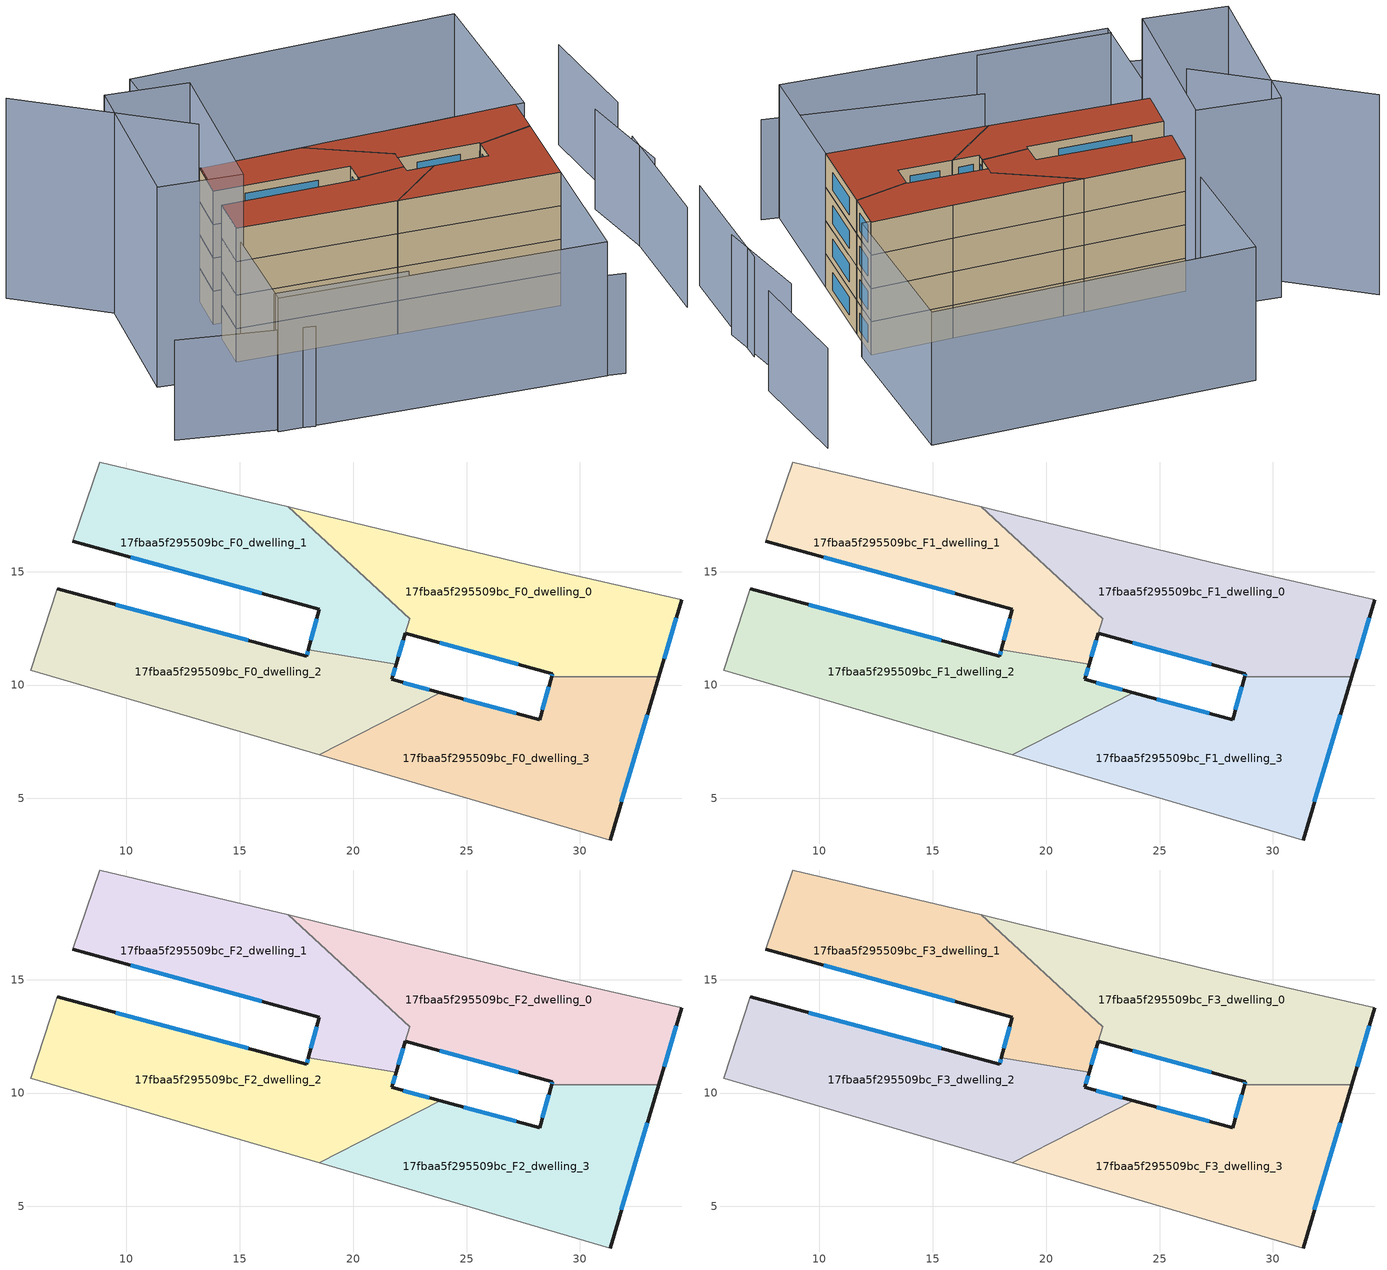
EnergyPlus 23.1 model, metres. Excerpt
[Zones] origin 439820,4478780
17fbaa5f295509bc_F0_dwelling_0
 floor ground (EU_floor_Construction): 34.48,13.75 33.47,10.38 28.76,10.38 28.79,10.49 22.31,12.29 22.5,12.91 17.13,17.85 18.76,17.47 27.8,15.29 z0
 wall outside (EU_wall_Construction): 33.47,10.38 34.48,13.75 / 22.31,12.29 28.79,10.49 28.76,10.38 z0:3
 wall adiabatic (EU_wall_Construction): 34.48,13.75 27.8,15.29 18.76,17.47 17.13,17.85 z0:3
 wall to 17fbaa5f295509bc_F0_dwelling_3 (EU_wall_Construction): 28.76,10.38 33.47,10.38 z0:3
 wall to 17fbaa5f295509bc_F0_dwelling_1 (EU_wall_Construction): 17.13,17.85 22.49,12.92 / 22.5,12.91 22.31,12.29 z0:3
 window (EU_Window_Construction): 33.71,11.17 34.24,12.96 / 28.78,10.47 28.76,10.4 / 23.83,11.87 27.27,10.91 z0.7:2.3
17fbaa5f295509bc_F0_dwelling_1
 floor ground (EU_floor_Construction): 17.13,17.85 22.5,12.91 21.9,10.92 18.03,11.56 18.51,13.34 7.65,16.34 8.82,19.83 z0
 wall outside (EU_wall_Construction): 7.65,16.34 18.51,13.34 18.03,11.56 / 21.9,10.92 22.31,12.29 z0:3
 wall adiabatic (EU_wall_Construction): 17.13,17.85 8.82,19.83 7.65,16.34 z0:3
 wall to 17fbaa5f295509bc_F0_dwelling_2 (EU_wall_Construction): 18.03,11.56 21.9,10.92 z0:3
 window (EU_Window_Construction): 18.4,12.92 18.14,11.98 / 10.19,15.63 15.97,14.04 / 22,11.24 22.21,11.97 z0.7:2.3
17fbaa5f295509bc_F0_dwelling_2
 floor ground (EU_floor_Construction): 21.9,10.92 21.7,10.25 23.85,9.66 18.5,6.93 5.79,10.66 6.95,14.24 17.95,11.28 18.03,11.56 z0
 wall outside (EU_wall_Construction): 18.03,11.56 17.95,11.28 6.95,14.24 / 23.85,9.66 21.7,10.25 21.9,10.92 z0:3
 wall adiabatic (EU_wall_Construction): 6.95,14.24 5.79,10.66 18.5,6.93 z0:3
 wall to 17fbaa5f295509bc_F0_dwelling_3 (EU_wall_Construction): 18.5,6.93 23.85,9.66 z0:3
 window (EU_Window_Construction): 15.38,11.97 9.53,13.55 / 18.01,11.49 17.97,11.35 / 21.75,10.41 21.85,10.77 / 23.35,9.8 22.2,10.11 z0.7:2.3
17fbaa5f295509bc_F0_dwelling_3
 floor ground (EU_floor_Construction): 33.47,10.38 31.33,3.17 18.5,6.93 23.85,9.66 28.22,8.47 28.76,10.38 z0
 wall outside (EU_wall_Construction): 28.76,10.38 28.22,8.47 23.85,9.66 / 31.33,3.17 33.47,10.38 z0:3
 wall adiabatic (EU_wall_Construction): 18.5,6.93 31.33,3.17 z0:3
 window (EU_Window_Construction): 27.2,8.75 24.88,9.38 / 28.63,9.93 28.35,8.91 / 31.83,4.86 32.97,8.69 z0.7:2.3
17fbaa5f295509bc_F1_dwelling_0
 floor to 17fbaa5f295509bc_F0_dwelling_0 (EU_floor_Construction): 34.48,13.75 33.47,10.38 28.76,10.38 28.79,10.49 22.31,12.29 22.5,12.91 17.13,17.85 18.76,17.47 27.8,15.29 z3
 wall outside (EU_wall_Construction): 33.47,10.38 34.48,13.75 / 22.31,12.29 28.79,10.49 28.76,10.38 z3:6
 wall adiabatic (EU_wall_Construction): 34.48,13.75 27.8,15.29 18.76,17.47 17.13,17.85 z3:6
 wall to 17fbaa5f295509bc_F1_dwelling_3 (EU_wall_Construction): 28.76,10.38 33.47,10.38 z3:6
 wall to 17fbaa5f295509bc_F1_dwelling_1 (EU_wall_Construction): 17.13,17.85 22.49,12.92 / 22.5,12.91 22.31,12.29 z3:6
 window (EU_Window_Construction): 33.71,11.17 34.24,12.96 / 28.78,10.47 28.76,10.4 / 23.83,11.87 27.27,10.91 z3.7:5.3
17fbaa5f295509bc_F1_dwelling_1
 floor to 17fbaa5f295509bc_F0_dwelling_1 (EU_floor_Construction): 17.13,17.85 22.5,12.91 21.9,10.92 18.03,11.56 18.51,13.34 7.65,16.34 8.82,19.83 z3
 wall outside (EU_wall_Construction): 7.65,16.34 18.51,13.34 18.03,11.56 / 21.9,10.92 22.31,12.29 z3:6
 wall adiabatic (EU_wall_Construction): 17.13,17.85 8.82,19.83 7.65,16.34 z3:6
 wall to 17fbaa5f295509bc_F1_dwelling_2 (EU_wall_Construction): 18.03,11.56 21.9,10.92 z3:6
 window (EU_Window_Construction): 18.4,12.92 18.14,11.98 / 10.19,15.63 15.97,14.04 / 22,11.24 22.21,11.97 z3.7:5.3
17fbaa5f295509bc_F1_dwelling_2
 floor to 17fbaa5f295509bc_F0_dwelling_2 (EU_floor_Construction): 21.9,10.92 21.7,10.25 23.85,9.66 18.5,6.93 5.79,10.66 6.95,14.24 17.95,11.28 18.03,11.56 z3
 wall outside (EU_wall_Construction): 18.03,11.56 17.95,11.28 6.95,14.24 / 23.85,9.66 21.7,10.25 21.9,10.92 z3:6
 wall adiabatic (EU_wall_Construction): 6.95,14.24 5.79,10.66 18.5,6.93 z3:6
 wall to 17fbaa5f295509bc_F1_dwelling_3 (EU_wall_Construction): 18.5,6.93 23.85,9.66 z3:6
 window (EU_Window_Construction): 15.38,11.97 9.53,13.55 / 18.01,11.49 17.97,11.35 / 21.75,10.41 21.85,10.77 / 23.35,9.8 22.2,10.11 z3.7:5.3
17fbaa5f295509bc_F1_dwelling_3
 floor to 17fbaa5f295509bc_F0_dwelling_3 (EU_floor_Construction): 33.47,10.38 31.33,3.17 18.5,6.93 23.85,9.66 28.22,8.47 28.76,10.38 z3
 wall outside (EU_wall_Construction): 28.76,10.38 28.22,8.47 23.85,9.66 / 31.33,3.17 33.47,10.38 z3:6
 wall adiabatic (EU_wall_Construction): 18.5,6.93 31.33,3.17 z3:6
 window (EU_Window_Construction): 27.2,8.75 24.88,9.38 / 28.63,9.93 28.35,8.91 / 31.83,4.86 32.97,8.69 z3.7:5.3
17fbaa5f295509bc_F2_dwelling_0
 floor to 17fbaa5f295509bc_F1_dwelling_0 (EU_floor_Construction): 34.48,13.75 33.47,10.38 28.76,10.38 28.79,10.49 22.31,12.29 22.5,12.91 17.13,17.85 18.76,17.47 27.8,15.29 z6
 wall outside (EU_wall_Construction): 33.47,10.38 34.48,13.75 / 22.31,12.29 28.79,10.49 28.76,10.38 z6:9
 wall adiabatic (EU_wall_Construction): 34.48,13.75 27.8,15.29 18.76,17.47 17.13,17.85 z6:9
 wall to 17fbaa5f295509bc_F2_dwelling_3 (EU_wall_Construction): 28.76,10.38 33.47,10.38 z6:9
 wall to 17fbaa5f295509bc_F2_dwelling_1 (EU_wall_Construction): 17.13,17.85 22.49,12.92 / 22.5,12.91 22.31,12.29 z6:9
 window (EU_Window_Construction): 33.71,11.17 34.24,12.96 / 28.78,10.47 28.76,10.4 / 23.83,11.87 27.27,10.91 z6.7:8.3
17fbaa5f295509bc_F2_dwelling_1
 floor to 17fbaa5f295509bc_F1_dwelling_1 (EU_floor_Construction): 17.13,17.85 22.5,12.91 21.9,10.92 18.03,11.56 18.51,13.34 7.65,16.34 8.82,19.83 z6
 wall outside (EU_wall_Construction): 7.65,16.34 18.51,13.34 18.03,11.56 / 21.9,10.92 22.31,12.29 z6:9
 wall adiabatic (EU_wall_Construction): 17.13,17.85 8.82,19.83 7.65,16.34 z6:9
 wall to 17fbaa5f295509bc_F2_dwelling_2 (EU_wall_Construction): 18.03,11.56 21.9,10.92 z6:9
 window (EU_Window_Construction): 18.4,12.92 18.14,11.98 / 10.19,15.63 15.97,14.04 / 22,11.24 22.21,11.97 z6.7:8.3
17fbaa5f295509bc_F2_dwelling_2
 floor to 17fbaa5f295509bc_F1_dwelling_2 (EU_floor_Construction): 21.9,10.92 21.7,10.25 23.85,9.66 18.5,6.93 5.79,10.66 6.95,14.24 17.95,11.28 18.03,11.56 z6
 wall outside (EU_wall_Construction): 18.03,11.56 17.95,11.28 6.95,14.24 / 23.85,9.66 21.7,10.25 21.9,10.92 z6:9
 wall adiabatic (EU_wall_Construction): 6.95,14.24 5.79,10.66 18.5,6.93 z6:9
 wall to 17fbaa5f295509bc_F2_dwelling_3 (EU_wall_Construction): 18.5,6.93 23.85,9.66 z6:9
 window (EU_Window_Construction): 15.38,11.97 9.53,13.55 / 18.01,11.49 17.97,11.35 / 21.75,10.41 21.85,10.77 / 23.35,9.8 22.2,10.11 z6.7:8.3
17fbaa5f295509bc_F2_dwelling_3
 floor to 17fbaa5f295509bc_F1_dwelling_3 (EU_floor_Construction): 33.47,10.38 31.33,3.17 18.5,6.93 23.85,9.66 28.22,8.47 28.76,10.38 z6
 wall outside (EU_wall_Construction): 28.76,10.38 28.22,8.47 23.85,9.66 / 31.33,3.17 33.47,10.38 z6:9
 wall adiabatic (EU_wall_Construction): 18.5,6.93 31.33,3.17 z6:9
 window (EU_Window_Construction): 27.2,8.75 24.88,9.38 / 28.63,9.93 28.35,8.91 / 31.83,4.86 32.97,8.69 z6.7:8.3
17fbaa5f295509bc_F3_dwelling_0
 floor to 17fbaa5f295509bc_F2_dwelling_0 (EU_floor_Construction): 34.48,13.75 33.47,10.38 28.76,10.38 28.79,10.49 22.31,12.29 22.5,12.91 17.13,17.85 18.76,17.47 27.8,15.29 z9
 wall outside (EU_wall_Construction): 33.47,10.38 34.48,13.75 / 22.31,12.29 28.79,10.49 28.76,10.38 z9:12
 wall adiabatic (EU_wall_Construction): 34.48,13.75 27.8,15.29 18.76,17.47 17.13,17.85 z9:12
 wall to 17fbaa5f295509bc_F3_dwelling_3 (EU_wall_Construction): 28.76,10.38 33.47,10.38 z9:12
 wall to 17fbaa5f295509bc_F3_dwelling_1 (EU_wall_Construction): 17.13,17.85 22.49,12.92 / 22.5,12.91 22.31,12.29 z9:12
 window (EU_Window_Construction): 33.71,11.17 34.24,12.96 / 28.78,10.47 28.76,10.4 / 23.83,11.87 27.27,10.91 z9.7:11.3
 roof outside (EU_roof_Construction): 33.47,10.38 34.48,13.75 27.8,15.29 18.76,17.47 17.13,17.85 22.5,12.91 22.31,12.29 28.79,10.49 28.76,10.38 z12
17fbaa5f295509bc_F3_dwelling_1
 floor to 17fbaa5f295509bc_F2_dwelling_1 (EU_floor_Construction): 17.13,17.85 22.5,12.91 21.9,10.92 18.03,11.56 18.51,13.34 7.65,16.34 8.82,19.83 z9
 wall outside (EU_wall_Construction): 7.65,16.34 18.51,13.34 18.03,11.56 / 21.9,10.92 22.31,12.29 z9:12
 wall adiabatic (EU_wall_Construction): 17.13,17.85 8.82,19.83 7.65,16.34 z9:12
 wall to 17fbaa5f295509bc_F3_dwelling_2 (EU_wall_Construction): 18.03,11.56 21.9,10.92 z9:12
 window (EU_Window_Construction): 18.4,12.92 18.14,11.98 / 10.19,15.63 15.97,14.04 / 22,11.24 22.21,11.97 z9.7:11.3
 roof outside (EU_roof_Construction): 21.9,10.92 22.31,12.29 22.49,12.92 17.13,17.85 8.82,19.83 7.65,16.34 18.51,13.34 18.03,11.56 z12
17fbaa5f295509bc_F3_dwelling_2
 floor to 17fbaa5f295509bc_F2_dwelling_2 (EU_floor_Construction): 21.9,10.92 21.7,10.25 23.85,9.66 18.5,6.93 5.79,10.66 6.95,14.24 17.95,11.28 18.03,11.56 z9
 wall outside (EU_wall_Construction): 18.03,11.56 17.95,11.28 6.95,14.24 / 23.85,9.66 21.7,10.25 21.9,10.92 z9:12
 wall adiabatic (EU_wall_Construction): 6.95,14.24 5.79,10.66 18.5,6.93 z9:12
 wall to 17fbaa5f295509bc_F3_dwelling_3 (EU_wall_Construction): 18.5,6.93 23.85,9.66 z9:12
 window (EU_Window_Construction): 15.38,11.97 9.53,13.55 / 18.01,11.49 17.97,11.35 / 21.75,10.41 21.85,10.77 / 23.35,9.8 22.2,10.11 z9.7:11.3
 roof outside (EU_roof_Construction): 23.85,9.66 21.7,10.25 21.9,10.92 18.03,11.56 17.95,11.28 6.95,14.24 5.79,10.66 18.5,6.93 z12
17fbaa5f295509bc_F3_dwelling_3
 floor to 17fbaa5f295509bc_F2_dwelling_3 (EU_floor_Construction): 33.47,10.38 31.33,3.17 18.5,6.93 23.85,9.66 28.22,8.47 28.76,10.38 z9
 wall outside (EU_wall_Construction): 28.76,10.38 28.22,8.47 23.85,9.66 / 31.33,3.17 33.47,10.38 z9:12
 wall adiabatic (EU_wall_Construction): 18.5,6.93 31.33,3.17 z9:12
 window (EU_Window_Construction): 27.2,8.75 24.88,9.38 / 28.63,9.93 28.35,8.91 / 31.83,4.86 32.97,8.69 z9.7:11.3
 roof outside (EU_roof_Construction): 31.33,3.17 33.47,10.38 28.76,10.38 28.22,8.47 23.85,9.66 18.5,6.93 z12
shading: 2.46,0.76 12.95,-2.43 / 31.33,3.17 28.13,-7.63 / 28.13,-7.63 2.29,0.02 / 2.29,0.02 5.49,10.82 / 5.49,10.82 31.33,3.17 / 35.18,13.52 8.82,19.83 / 8.82,19.83 12.24,34.12 / 12.24,34.12 38.6,27.81 / 38.6,27.81 35.18,13.52 z0:12; 12.94,-1.45 29.47,-8.17 / -4.99,3.59 5.16,-0.97 / 39.2,-2.65 42.01,8.7 / 41.5,4.95 42.05,13.75 / 44.11,13.62 45.46,23.46 z0:9; -3.16,28.9 6.73,17 / 9.87,22.63 5.14,8.74 / 5.14,8.74 -1.43,10.98 / -1.43,10.98 3.29,24.86 / 3.29,24.86 9.87,22.63 z0:18
[Building]
EU S2 Campaign: North Axis=0; Terrain=City; Solar Distribution=FullExterior
[Site:Location]
Madrid: Latitude=40.5; Longitude=-3.5; Time Zone=1; Elevation=609
[SizingPeriod:WeatherFileDays]
AnnualSizingPeriod: Begin Month=1; Begin Day of Month=1; End Month=12; End Day of Month=31; Day of Week for Start Day=Monday; Use Weather File Daylight Saving Period=No; Use Weather File Rain and Snow Indicators=No
[MATERIAL]
EU_InternalMass_Material: Roughness=MediumRough; Thickness=0.1; Conductivity=1; Density=1800; Specific Heat=900; Thermal Absorptance=0.9; Solar Absorptance=0.7; Visible Absorptance=0.7
[MATERIAL:NOMASS] Roughness=MediumRough; Thermal Absorptance=0.9; Solar Absorptance=0.7; Visible Absorptance=0.7
Name | Thermal Resistance
EU_wall_NoMass | 0.419739
EU_roof_NoMass | 0.352165
EU_floor_NoMass | 0.608284
[WINDOWMATERIAL:SIMPLEGLAZINGSYSTEM]
EU_Window_SimpleGlazing: UFactor=4.8352; Solar Heat Gain Coefficient=0.85; Visible Transmittance=0.85
[CONSTRUCTION]
EU_wall_Construction: EU_wall_NoMass
EU_roof_Construction: EU_roof_NoMass
EU_floor_Construction: EU_floor_NoMass
EU_Window_Construction: EU_Window_SimpleGlazing
EU_InternalMass_Construction: EU_InternalMass_Material
[ZONE] Type=1; Multiplier=1; Ceiling Height=autocalculate; Floor Area=autocalculate; Part of Total Floor Area=Yes
Name | Volume
17fbaa5f295509bc_F0_dwelling_0; 17fbaa5f295509bc_F1_dwelling_0; 17fbaa5f295509bc_F2_dwelling_0; 17fbaa5f295509bc_F3_dwelling_0 | 177.234
17fbaa5f295509bc_F0_dwelling_1; 17fbaa5f295509bc_F1_dwelling_1; 17fbaa5f295509bc_F2_dwelling_1; 17fbaa5f295509bc_F3_dwelling_1 | 163.627
17fbaa5f295509bc_F0_dwelling_2; 17fbaa5f295509bc_F1_dwelling_2; 17fbaa5f295509bc_F2_dwelling_2; 17fbaa5f295509bc_F3_dwelling_2 | 187.125
17fbaa5f295509bc_F0_dwelling_3; 17fbaa5f295509bc_F1_dwelling_3; 17fbaa5f295509bc_F2_dwelling_3; 17fbaa5f295509bc_F3_dwelling_3 | 175.998
[INTERNALMASS] Construction=EU_InternalMass_Construction
Name | Zone or ZoneList | Surface Area
17fbaa5f295509bc_F0_dwelling_0_EU_InternalMass | 17fbaa5f295509bc_F0_dwelling_0 | 59.0781
17fbaa5f295509bc_F0_dwelling_1_EU_InternalMass | 17fbaa5f295509bc_F0_dwelling_1 | 54.54
17fbaa5f295509bc_F0_dwelling_2_EU_InternalMass | 17fbaa5f295509bc_F0_dwelling_2 | 62.3725
17fbaa5f295509bc_F0_dwelling_3_EU_InternalMass | 17fbaa5f295509bc_F0_dwelling_3 | 58.6583
17fbaa5f295509bc_F1_dwelling_0_EU_InternalMass | 17fbaa5f295509bc_F1_dwelling_0 | 59.0781
17fbaa5f295509bc_F1_dwelling_1_EU_InternalMass | 17fbaa5f295509bc_F1_dwelling_1 | 54.54
17fbaa5f295509bc_F1_dwelling_2_EU_InternalMass | 17fbaa5f295509bc_F1_dwelling_2 | 62.3725
17fbaa5f295509bc_F1_dwelling_3_EU_InternalMass | 17fbaa5f295509bc_F1_dwelling_3 | 58.6583
17fbaa5f295509bc_F2_dwelling_0_EU_InternalMass | 17fbaa5f295509bc_F2_dwelling_0 | 59.0781
17fbaa5f295509bc_F2_dwelling_1_EU_InternalMass | 17fbaa5f295509bc_F2_dwelling_1 | 54.54
17fbaa5f295509bc_F2_dwelling_2_EU_InternalMass | 17fbaa5f295509bc_F2_dwelling_2 | 62.3725
17fbaa5f295509bc_F2_dwelling_3_EU_InternalMass | 17fbaa5f295509bc_F2_dwelling_3 | 58.6583
17fbaa5f295509bc_F3_dwelling_0_EU_InternalMass | 17fbaa5f295509bc_F3_dwelling_0 | 59.0781
17fbaa5f295509bc_F3_dwelling_1_EU_InternalMass | 17fbaa5f295509bc_F3_dwelling_1 | 54.54
17fbaa5f295509bc_F3_dwelling_2_EU_InternalMass | 17fbaa5f295509bc_F3_dwelling_2 | 62.3725
17fbaa5f295509bc_F3_dwelling_3_EU_InternalMass | 17fbaa5f295509bc_F3_dwelling_3 | 58.6583
[OTHEREQUIPMENT] Fuel Type=Electricity; Design Level Calculation Method=Watts/Area; Power per Zone Floor Area=1; Fraction Latent=0; Fraction Radiant=0; Fraction Lost=0; Carbon Dioxide Generation Rate=0; EndUse Subcategory=EU_Step8_InternalGains
Name | Zone or ZoneList or Space or SpaceList | Schedule
EU_Step8_InternalGain_17fbaa5f295509bc_F0_dwelling_0_f000 | 17fbaa5f295509bc_F0_dwelling_0 | EU_Step8_GainSchedule_17fbaa5f295509bc_F0_dwelling_0_f000
EU_Step8_InternalGain_17fbaa5f295509bc_F0_dwelling_1_f000 | 17fbaa5f295509bc_F0_dwelling_1 | EU_Step8_GainSchedule_17fbaa5f295509bc_F0_dwelling_1_f000
EU_Step8_InternalGain_17fbaa5f295509bc_F0_dwelling_2_f000 | 17fbaa5f295509bc_F0_dwelling_2 | EU_Step8_GainSchedule_17fbaa5f295509bc_F0_dwelling_2_f000
EU_Step8_InternalGain_17fbaa5f295509bc_F0_dwelling_3_f000 | 17fbaa5f295509bc_F0_dwelling_3 | EU_Step8_GainSchedule_17fbaa5f295509bc_F0_dwelling_3_f000
EU_Step8_InternalGain_17fbaa5f295509bc_F1_dwelling_0_f000 | 17fbaa5f295509bc_F1_dwelling_0 | EU_Step8_GainSchedule_17fbaa5f295509bc_F1_dwelling_0_f000
EU_Step8_InternalGain_17fbaa5f295509bc_F1_dwelling_1_f000 | 17fbaa5f295509bc_F1_dwelling_1 | EU_Step8_GainSchedule_17fbaa5f295509bc_F1_dwelling_1_f000
EU_Step8_InternalGain_17fbaa5f295509bc_F1_dwelling_2_f000 | 17fbaa5f295509bc_F1_dwelling_2 | EU_Step8_GainSchedule_17fbaa5f295509bc_F1_dwelling_2_f000
EU_Step8_InternalGain_17fbaa5f295509bc_F1_dwelling_3_f000 | 17fbaa5f295509bc_F1_dwelling_3 | EU_Step8_GainSchedule_17fbaa5f295509bc_F1_dwelling_3_f000
EU_Step8_InternalGain_17fbaa5f295509bc_F2_dwelling_0_f000 | 17fbaa5f295509bc_F2_dwelling_0 | EU_Step8_GainSchedule_17fbaa5f295509bc_F2_dwelling_0_f000
EU_Step8_InternalGain_17fbaa5f295509bc_F2_dwelling_1_f000 | 17fbaa5f295509bc_F2_dwelling_1 | EU_Step8_GainSchedule_17fbaa5f295509bc_F2_dwelling_1_f000
EU_Step8_InternalGain_17fbaa5f295509bc_F2_dwelling_2_f000 | 17fbaa5f295509bc_F2_dwelling_2 | EU_Step8_GainSchedule_17fbaa5f295509bc_F2_dwelling_2_f000
EU_Step8_InternalGain_17fbaa5f295509bc_F2_dwelling_3_f000 | 17fbaa5f295509bc_F2_dwelling_3 | EU_Step8_GainSchedule_17fbaa5f295509bc_F2_dwelling_3_f000
EU_Step8_InternalGain_17fbaa5f295509bc_F3_dwelling_0_f000 | 17fbaa5f295509bc_F3_dwelling_0 | EU_Step8_GainSchedule_17fbaa5f295509bc_F3_dwelling_0_f000
EU_Step8_InternalGain_17fbaa5f295509bc_F3_dwelling_1_f000 | 17fbaa5f295509bc_F3_dwelling_1 | EU_Step8_GainSchedule_17fbaa5f295509bc_F3_dwelling_1_f000
EU_Step8_InternalGain_17fbaa5f295509bc_F3_dwelling_2_f000 | 17fbaa5f295509bc_F3_dwelling_2 | EU_Step8_GainSchedule_17fbaa5f295509bc_F3_dwelling_2_f000
EU_Step8_InternalGain_17fbaa5f295509bc_F3_dwelling_3_f000 | 17fbaa5f295509bc_F3_dwelling_3 | EU_Step8_GainSchedule_17fbaa5f295509bc_F3_dwelling_3_f000
[ZONEVENTILATION:DESIGNFLOWRATE] Schedule=EU_AlwaysOn; Design Flow Rate Calculation Method=AirChanges/Hour; Air Changes per Hour=0.703302; Ventilation Type=Natural; Fan Pressure Rise=0; Fan Total Efficiency=1; Constant Term Coefficient=1; Temperature Term Coefficient=0; Velocity Term Coefficient=0; Velocity Squared Term Coefficient=0; Minimum Indoor Temperature=-100; Maximum Indoor Temperature=100; Delta Temperature=-100; Minimum Outdoor Temperature=-100; Maximum Outdoor Temperature=100; Maximum Wind Speed=40
Name | Zone or ZoneList or Space or SpaceList
EU_ConstantAir_17fbaa5f295509bc_F0_dwelling_0 | 17fbaa5f295509bc_F0_dwelling_0
EU_ConstantAir_17fbaa5f295509bc_F0_dwelling_1 | 17fbaa5f295509bc_F0_dwelling_1
EU_ConstantAir_17fbaa5f295509bc_F0_dwelling_2 | 17fbaa5f295509bc_F0_dwelling_2
EU_ConstantAir_17fbaa5f295509bc_F0_dwelling_3 | 17fbaa5f295509bc_F0_dwelling_3
EU_ConstantAir_17fbaa5f295509bc_F1_dwelling_0 | 17fbaa5f295509bc_F1_dwelling_0
EU_ConstantAir_17fbaa5f295509bc_F1_dwelling_1 | 17fbaa5f295509bc_F1_dwelling_1
EU_ConstantAir_17fbaa5f295509bc_F1_dwelling_2 | 17fbaa5f295509bc_F1_dwelling_2
EU_ConstantAir_17fbaa5f295509bc_F1_dwelling_3 | 17fbaa5f295509bc_F1_dwelling_3
EU_ConstantAir_17fbaa5f295509bc_F2_dwelling_0 | 17fbaa5f295509bc_F2_dwelling_0
EU_ConstantAir_17fbaa5f295509bc_F2_dwelling_1 | 17fbaa5f295509bc_F2_dwelling_1
EU_ConstantAir_17fbaa5f295509bc_F2_dwelling_2 | 17fbaa5f295509bc_F2_dwelling_2
EU_ConstantAir_17fbaa5f295509bc_F2_dwelling_3 | 17fbaa5f295509bc_F2_dwelling_3
EU_ConstantAir_17fbaa5f295509bc_F3_dwelling_0 | 17fbaa5f295509bc_F3_dwelling_0
EU_ConstantAir_17fbaa5f295509bc_F3_dwelling_1 | 17fbaa5f295509bc_F3_dwelling_1
EU_ConstantAir_17fbaa5f295509bc_F3_dwelling_2 | 17fbaa5f295509bc_F3_dwelling_2
EU_ConstantAir_17fbaa5f295509bc_F3_dwelling_3 | 17fbaa5f295509bc_F3_dwelling_3
[HVACTEMPLATE:THERMOSTAT] Constant Heating Setpoint=20; Constant Cooling Setpoint=50
EU_HeatOnly_17fbaa5f295509bc_F0_dwelling_0; EU_HeatOnly_17fbaa5f295509bc_F0_dwelling_1; EU_HeatOnly_17fbaa5f295509bc_F0_dwelling_2; EU_HeatOnly_17fbaa5f295509bc_F0_dwelling_3; EU_HeatOnly_17fbaa5f295509bc_F1_dwelling_0; EU_HeatOnly_17fbaa5f295509bc_F1_dwelling_1; EU_HeatOnly_17fbaa5f295509bc_F1_dwelling_2; EU_HeatOnly_17fbaa5f295509bc_F1_dwelling_3; EU_HeatOnly_17fbaa5f295509bc_F2_dwelling_0; EU_HeatOnly_17fbaa5f295509bc_F2_dwelling_1; EU_HeatOnly_17fbaa5f295509bc_F2_dwelling_2; EU_HeatOnly_17fbaa5f295509bc_F2_dwelling_3; EU_HeatOnly_17fbaa5f295509bc_F3_dwelling_0; EU_HeatOnly_17fbaa5f295509bc_F3_dwelling_1; EU_HeatOnly_17fbaa5f295509bc_F3_dwelling_2; EU_HeatOnly_17fbaa5f295509bc_F3_dwelling_3
[HVACTEMPLATE:ZONE:IDEALLOADSAIRSYSTEM] System Availability Schedule=EU_AlwaysOn; Maximum Heating Supply Air Temperature=50; Minimum Cooling Supply Air Temperature=13; Maximum Heating Supply Air Humidity Ratio=0.0156; Minimum Cooling Supply Air Humidity Ratio=0.0077; Heating Limit=NoLimit; Cooling Limit=NoLimit; Heating Availability Schedule=EU_AlwaysOn; Cooling Availability Schedule=EU_CoolingOff; Dehumidification Control Type=ConstantSensibleHeatRatio; Cooling Sensible Heat Ratio=0.7; Dehumidification Setpoint=60; Humidification Control Type=None; Humidification Setpoint=30; Outdoor Air Method=None; Outdoor Air Flow Rate per Person=0.00944; Outdoor Air Flow Rate per Zone Floor Area=0; Outdoor Air Flow Rate per Zone=0; Demand Controlled Ventilation Type=None; Outdoor Air Economizer Type=NoEconomizer; Heat Recovery Type=None; Sensible Heat Recovery Effectiveness=0.7; Latent Heat Recovery Effectiveness=0.65
Name | Template Thermostat
17fbaa5f295509bc_F0_dwelling_0 | EU_HeatOnly_17fbaa5f295509bc_F0_dwelling_0
17fbaa5f295509bc_F0_dwelling_1 | EU_HeatOnly_17fbaa5f295509bc_F0_dwelling_1
17fbaa5f295509bc_F0_dwelling_2 | EU_HeatOnly_17fbaa5f295509bc_F0_dwelling_2
17fbaa5f295509bc_F0_dwelling_3 | EU_HeatOnly_17fbaa5f295509bc_F0_dwelling_3
17fbaa5f295509bc_F1_dwelling_0 | EU_HeatOnly_17fbaa5f295509bc_F1_dwelling_0
17fbaa5f295509bc_F1_dwelling_1 | EU_HeatOnly_17fbaa5f295509bc_F1_dwelling_1
17fbaa5f295509bc_F1_dwelling_2 | EU_HeatOnly_17fbaa5f295509bc_F1_dwelling_2
17fbaa5f295509bc_F1_dwelling_3 | EU_HeatOnly_17fbaa5f295509bc_F1_dwelling_3
17fbaa5f295509bc_F2_dwelling_0 | EU_HeatOnly_17fbaa5f295509bc_F2_dwelling_0
17fbaa5f295509bc_F2_dwelling_1 | EU_HeatOnly_17fbaa5f295509bc_F2_dwelling_1
17fbaa5f295509bc_F2_dwelling_2 | EU_HeatOnly_17fbaa5f295509bc_F2_dwelling_2
17fbaa5f295509bc_F2_dwelling_3 | EU_HeatOnly_17fbaa5f295509bc_F2_dwelling_3
17fbaa5f295509bc_F3_dwelling_0 | EU_HeatOnly_17fbaa5f295509bc_F3_dwelling_0
17fbaa5f295509bc_F3_dwelling_1 | EU_HeatOnly_17fbaa5f295509bc_F3_dwelling_1
17fbaa5f295509bc_F3_dwelling_2 | EU_HeatOnly_17fbaa5f295509bc_F3_dwelling_2
17fbaa5f295509bc_F3_dwelling_3 | EU_HeatOnly_17fbaa5f295509bc_F3_dwelling_3
[SIZING:ZONE] Zone Cooling Design Supply Air Temperature Input Method=SupplyAirTemperature; Zone Cooling Design Supply Air Temperature=13; Zone Heating Design Supply Air Temperature Input Method=SupplyAirTemperature; Zone Heating Design Supply Air Temperature=50; Zone Cooling Design Supply Air Humidity Ratio=0.008; Zone Heating Design Supply Air Humidity Ratio=0.008; Cooling Design Air Flow Method=DesignDay; Cooling Design Air Flow Rate=0; Cooling Minimum Air Flow per Zone Floor Area=0.000762; Cooling Minimum Air Flow=0; Cooling Minimum Air Flow Fraction=0.2; Heating Design Air Flow Method=DesignDay; Heating Design Air Flow Rate=0; Heating Maximum Air Flow per Zone Floor Area=0.002032; Heating Maximum Air Flow=0.141576; Heating Maximum Air Flow Fraction=0.3; Account for Dedicated Outdoor Air System=No; Dedicated Outdoor Air System Control Strategy=NeutralSupplyAir; Dedicated Outdoor Air Low Setpoint Temperature for Design=autosize; Dedicated Outdoor Air High Setpoint Temperature for Design=autosize; Zone Load Sizing Method=Sensible Load Only No Latent Load; Zone Latent Cooling Design Supply Air Humidity Ratio Input Method=HumidityRatioDifference; Zone Cooling Design Supply Air Humidity Ratio Difference=0.005; Zone Latent Heating Design Supply Air Humidity Ratio Input Method=HumidityRatioDifference; Zone Humidification Design Supply Air Humidity Ratio Difference=0.005
17fbaa5f295509bc_F0_dwelling_0; 17fbaa5f295509bc_F0_dwelling_1; 17fbaa5f295509bc_F0_dwelling_2; 17fbaa5f295509bc_F0_dwelling_3; 17fbaa5f295509bc_F1_dwelling_0; 17fbaa5f295509bc_F1_dwelling_1; 17fbaa5f295509bc_F1_dwelling_2; 17fbaa5f295509bc_F1_dwelling_3; 17fbaa5f295509bc_F2_dwelling_0; 17fbaa5f295509bc_F2_dwelling_1; 17fbaa5f295509bc_F2_dwelling_2; 17fbaa5f295509bc_F2_dwelling_3; 17fbaa5f295509bc_F3_dwelling_0; 17fbaa5f295509bc_F3_dwelling_1; 17fbaa5f295509bc_F3_dwelling_2; 17fbaa5f295509bc_F3_dwelling_3
[SCHEDULE:CONSTANT]
Name | Hourly Value
EU_AlwaysOn | 1
EU_CoolingOff | 0
[SCHEDULE:FILE] Column Number=1; Rows to Skip at Top=0; Number of Hours of Data=8760; Column Separator=Comma; Interpolate to Timestep=No; Minutes per Item=60; Adjust Schedule for Daylight Savings=Yes
Name | File
EU_Step8_GainSchedule_17fbaa5f295509bc_F0_dwelling_0_f000 | ../../schedules/17fbaa5f295509bc/17fbaa5f295509bc_F0_dwelling_0_f000_gain.csv
EU_Step8_GainSchedule_17fbaa5f295509bc_F0_dwelling_1_f000 | ../../schedules/17fbaa5f295509bc/17fbaa5f295509bc_F0_dwelling_1_f000_gain.csv
EU_Step8_GainSchedule_17fbaa5f295509bc_F0_dwelling_2_f000 | ../../schedules/17fbaa5f295509bc/17fbaa5f295509bc_F0_dwelling_2_f000_gain.csv
EU_Step8_GainSchedule_17fbaa5f295509bc_F0_dwelling_3_f000 | ../../schedules/17fbaa5f295509bc/17fbaa5f295509bc_F0_dwelling_3_f000_gain.csv
EU_Step8_GainSchedule_17fbaa5f295509bc_F1_dwelling_0_f000 | ../../schedules/17fbaa5f295509bc/17fbaa5f295509bc_F1_dwelling_0_f000_gain.csv
EU_Step8_GainSchedule_17fbaa5f295509bc_F1_dwelling_1_f000 | ../../schedules/17fbaa5f295509bc/17fbaa5f295509bc_F1_dwelling_1_f000_gain.csv
EU_Step8_GainSchedule_17fbaa5f295509bc_F1_dwelling_2_f000 | ../../schedules/17fbaa5f295509bc/17fbaa5f295509bc_F1_dwelling_2_f000_gain.csv
EU_Step8_GainSchedule_17fbaa5f295509bc_F1_dwelling_3_f000 | ../../schedules/17fbaa5f295509bc/17fbaa5f295509bc_F1_dwelling_3_f000_gain.csv
EU_Step8_GainSchedule_17fbaa5f295509bc_F2_dwelling_0_f000 | ../../schedules/17fbaa5f295509bc/17fbaa5f295509bc_F2_dwelling_0_f000_gain.csv
EU_Step8_GainSchedule_17fbaa5f295509bc_F2_dwelling_1_f000 | ../../schedules/17fbaa5f295509bc/17fbaa5f295509bc_F2_dwelling_1_f000_gain.csv
EU_Step8_GainSchedule_17fbaa5f295509bc_F2_dwelling_2_f000 | ../../schedules/17fbaa5f295509bc/17fbaa5f295509bc_F2_dwelling_2_f000_gain.csv
EU_Step8_GainSchedule_17fbaa5f295509bc_F2_dwelling_3_f000 | ../../schedules/17fbaa5f295509bc/17fbaa5f295509bc_F2_dwelling_3_f000_gain.csv
EU_Step8_GainSchedule_17fbaa5f295509bc_F3_dwelling_0_f000 | ../../schedules/17fbaa5f295509bc/17fbaa5f295509bc_F3_dwelling_0_f000_gain.csv
EU_Step8_GainSchedule_17fbaa5f295509bc_F3_dwelling_1_f000 | ../../schedules/17fbaa5f295509bc/17fbaa5f295509bc_F3_dwelling_1_f000_gain.csv
EU_Step8_GainSchedule_17fbaa5f295509bc_F3_dwelling_2_f000 | ../../schedules/17fbaa5f295509bc/17fbaa5f295509bc_F3_dwelling_2_f000_gain.csv
EU_Step8_GainSchedule_17fbaa5f295509bc_F3_dwelling_3_f000 | ../../schedules/17fbaa5f295509bc/17fbaa5f295509bc_F3_dwelling_3_f000_gain.csv
